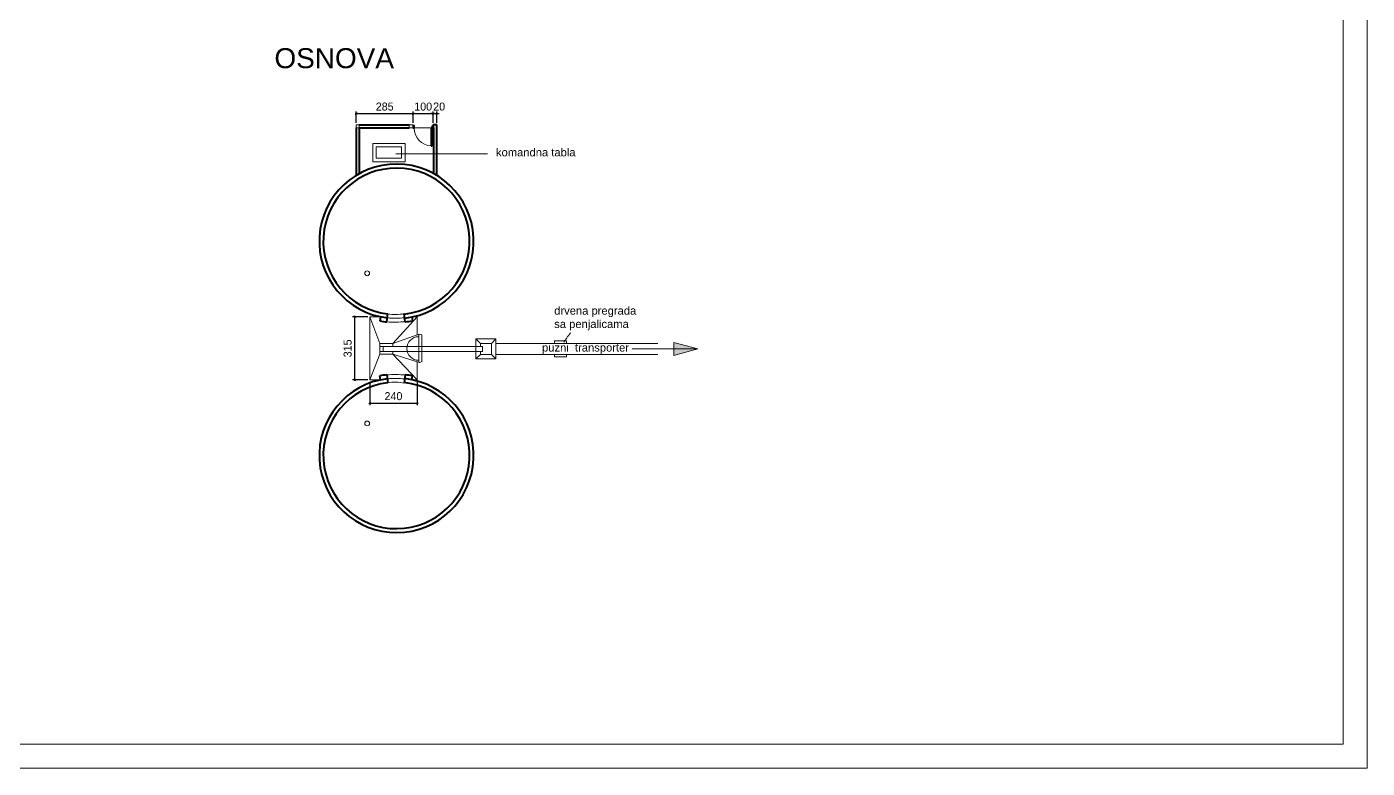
# Model space of a CAD drawing. Header units: millimetres. Extents: x 73 to 57768, y -40361 to 10065.
# Drawn here: x 35372 to 42073, y -9935 to -6229 of the extents above; entities that cross this region are included whole.
import ezdxf

# ---------------------------------------------------------------- set-up
doc = ezdxf.new("R2010")
doc.units = ezdxf.units.MM
doc.linetypes.add('ACAD_ISO02W100', pattern=[15, 12, -3])
for name, color, linetype, lineweight in [('kote', 124, 'Continuous', 5), ('linija presjeka', 7, 'ACAD_ISO02W100', 18), ('okvir', 120, 'Continuous', 13)]:
    doc.layers.add(name, color=color, linetype=linetype, lineweight=lineweight)
doc.layers.add('pogled', color=7, linetype='Continuous', lineweight=5, true_color=0x8db1c3)
doc.layers.add('presjek', color=7, linetype='Continuous', lineweight=40, true_color=0xe37da2)
doc.layers.add('TEXT', color=7, linetype='Continuous')
doc.dimstyles.new('1-200', dxfattribs={"dimtxt": 40, "dimasz": 12, "dimexe": 10, "dimexo": 10, "dimgap": 15, "dimtad": 1, "dimdec": 0, "dimtxsty": 'Standard', "dimblk": 'ARCHTICK', "dimcen": 2.5, "dimdle": 5, "dimadec": 0, "dimazin": 0, "dimtfac": 1, "dimtdec": 0, "dimtmove": 0, "dimatfit": 3, "dimldrblk": 'ARCHTICK', "dimfxl": 1, "dimarcsym": 0})

# ---------------------------------------------------------------- blocks, each defined once
blk = doc.blocks.new('_ArchTick')
at = {"layer": 'kote', "color": 0, "const_width": 0.15}
blk.add_lwpolyline([(-0.5, -0.5), (0.5, 0.5)], dxfattribs=at)
blk = doc.blocks.new('*D142')
at = {"layer": 'Defpoints', "color": 0}
for p in [(37086.9, -7993.7, -92.5), (37322.8, -7993.7, -92.5), (37322.8, -8110.6)]:
    blk.add_point(p, dxfattribs=at)
at = {"layer": 'kote', "color": 0, "lineweight": -2}
for p, q in [((37086.9, -8003.7), (37086.9, -8120.6)), ((37322.8, -8003.7), (37322.8, -8120.6)), ((37081.9, -8110.6), (37327.8, -8110.6))]:
    blk.add_line(p, q, dxfattribs=at)
at = {"layer": 'kote', "color": 0, "lineweight": -2, "xscale": 12, "yscale": 12, "zscale": 12, "rotation": 180}
blk.add_blockref('_ArchTick', (37086.9, -8110.6), dxfattribs=at)
at = {"layer": 'kote', "color": 0, "lineweight": -2, "xscale": 12, "yscale": 12, "zscale": 12}
blk.add_blockref('_ArchTick', (37322.8, -8110.6), dxfattribs=at)
at = {"layer": 'kote', "color": 0, "insert": (37204.9, -8075.6), "char_height": 40, "attachment_point": 5}
blk.add_mtext('240', dxfattribs=at)
blk = doc.blocks.new('*D143')
at = {"layer": 'Defpoints', "color": 0}
for p in [(37086.9, -7679, -92.5), (37010.8, -7993.7), (37086.9, -7993.7, -92.5)]:
    blk.add_point(p, dxfattribs=at)
at = {"layer": 'kote', "color": 0, "lineweight": -2}
for p, q in [((37076.9, -7679), (37000.8, -7679)), ((37010.8, -7674), (37010.8, -7998.7)), ((37076.9, -7993.7), (37000.8, -7993.7))]:
    blk.add_line(p, q, dxfattribs=at)
at = {"layer": 'kote', "color": 0, "lineweight": -2, "xscale": 12, "yscale": 12, "zscale": 12}
for p, rotation in [((37010.8, -7679), 90), ((37010.8, -7993.7), 270)]:
    blk.add_blockref('_ArchTick', p, dxfattribs=dict(at, rotation=rotation))
at = {"layer": 'kote', "color": 0, "insert": (36975.8, -7836.4), "char_height": 40, "attachment_point": 5, "rotation": 90}
blk.add_mtext('315', dxfattribs=at)
blk = doc.blocks.new('*D144')
at = {"layer": 'Defpoints', "color": 0}
for p in [(37421.3, -6662.8), (37403.5, -6719.6, -92.5), (37421.3, -6719.6, -92.5)]:
    blk.add_point(p, dxfattribs=at)
at = {"layer": 'kote', "color": 0, "lineweight": -2}
for p, q in [((37403.5, -6662.8), (37391.5, -6662.8)), ((37403.5, -6709.6), (37403.5, -6652.8)), ((37403.5, -6662.8), (37421.3, -6662.8)), ((37421.3, -6709.6), (37421.3, -6652.8)), ((37421.3, -6662.8), (37433.3, -6662.8))]:
    blk.add_line(p, q, dxfattribs=at)
at = {"layer": 'kote', "color": 0, "lineweight": -2, "xscale": 12, "yscale": 12, "zscale": 12}
blk.add_blockref('_ArchTick', (37403.5, -6662.8), dxfattribs=at)
at = {"layer": 'kote', "color": 0, "lineweight": -2, "xscale": 12, "yscale": 12, "zscale": 12, "rotation": 180}
blk.add_blockref('_ArchTick', (37421.3, -6662.8), dxfattribs=at)
at = {"layer": 'kote', "color": 0, "insert": (37433.3, -6627.8), "char_height": 40, "attachment_point": 5}
blk.add_mtext('20', dxfattribs=at)
blk = doc.blocks.new('*D145')
at = {"layer": 'Defpoints', "color": 0}
for p in [(37403.5, -6662.8), (37303.5, -6719.6, -92.5), (37403.5, -6719.6, -92.5)]:
    blk.add_point(p, dxfattribs=at)
at = {"layer": 'kote', "color": 0, "lineweight": -2}
for p, q in [((37298.5, -6662.8), (37408.5, -6662.8)), ((37303.5, -6709.6), (37303.5, -6652.8)), ((37403.5, -6709.6), (37403.5, -6652.8))]:
    blk.add_line(p, q, dxfattribs=at)
at = {"layer": 'kote', "color": 0, "lineweight": -2, "xscale": 12, "yscale": 12, "zscale": 12, "rotation": 180}
blk.add_blockref('_ArchTick', (37303.5, -6662.8), dxfattribs=at)
at = {"layer": 'kote', "color": 0, "lineweight": -2, "xscale": 12, "yscale": 12, "zscale": 12}
blk.add_blockref('_ArchTick', (37403.5, -6662.8), dxfattribs=at)
at = {"layer": 'kote', "color": 0, "insert": (37353.5, -6627.8), "char_height": 40, "attachment_point": 5}
blk.add_mtext('100', dxfattribs=at)
blk = doc.blocks.new('*D146')
at = {"layer": 'Defpoints', "color": 0}
for p in [(37303.5, -6662.8), (37018.8, -6719.6, -92.5), (37303.5, -6719.6, -92.5)]:
    blk.add_point(p, dxfattribs=at)
at = {"layer": 'kote', "color": 0, "lineweight": -2}
for p, q in [((37013.8, -6662.8), (37308.5, -6662.8)), ((37018.8, -6709.6), (37018.8, -6652.8)), ((37303.5, -6709.6), (37303.5, -6652.8))]:
    blk.add_line(p, q, dxfattribs=at)
at = {"layer": 'kote', "color": 0, "lineweight": -2, "xscale": 12, "yscale": 12, "zscale": 12, "rotation": 180}
blk.add_blockref('_ArchTick', (37018.8, -6662.8), dxfattribs=at)
at = {"layer": 'kote', "color": 0, "lineweight": -2, "xscale": 12, "yscale": 12, "zscale": 12}
blk.add_blockref('_ArchTick', (37303.5, -6662.8), dxfattribs=at)
at = {"layer": 'kote', "color": 0, "insert": (37161.1, -6627.8), "char_height": 40, "attachment_point": 5}
blk.add_mtext('285', dxfattribs=at)

msp = doc.modelspace()

# ---------------------------------------------------------------- hatches: boundary and pattern name
at = {"layer": 'pogled'}
h = msp.add_hatch(color=256, dxfattribs=at)
h.dxf.hatch_style = 1
h.paths.add_polyline_path([(38606.88, -7839.447), (38606.88, -7871.565), (38726.746, -7839.447)])
h.paths.add_polyline_path([(38606.88, -7807.329), (38606.88, -7839.447), (38726.746, -7839.447)])

# ---------------------------------------------------------------- linework, layer by layer
at = {"layer": 'linija presjeka'}
msp.add_lwpolyline([(38057.364, -7805.491), (38090.347, -7756.829)], dxfattribs=at)
at = {"layer": 'okvir'}
for points in [[(28073.426, 64.707), (28073.426, -9935.293), (42073.426, -9935.293), (42073.426, 64.707)], [(28495.734, -55.293), (28495.734, -9815.293), (41953.426, -9815.293), (41953.426, -55.293)]]:
    msp.add_lwpolyline(points, close=True, dxfattribs=at)
at = {"layer": 'pogled'}
for p, q in [((37393.492, -6734.632, -185.056), (37308.492, -6734.632, -185.056)), ((37139.923, -7679.039, -185.056), (37086.937, -7679.039, -185.056)), ((37136.937, -7811.839, -185.056), (37086.937, -7679.039, -185.056)), ((37202.535, -7811.839, -185.056), (37322.818, -7679.039, -185.056)), ((37296.325, -7679.039, -185.056), (37322.818, -7679.039, -185.056)), ((37136.937, -7852.518, -185.056), (37136.937, -7826.375, -185.056)), ((37136.937, -7852.518, -185.056), (37136.937, -7826.375, -185.056)), ((37152.669, -7852.518, -185.056), (37152.669, -7826.375, -185.056)), ((37152.669, -7852.518, -185.056), (37152.669, -7826.375, -185.056)), ((37640.649, -7811.947, -185.056), (37617.4, -7789.447, -185.056)), ((37695.649, -7811.947, -185.056), (37717.4, -7789.447, -185.056)), ((37717.4, -7811.947, -185.056), (38526.722, -7811.947, -185.056)), ((37717.4, -7866.947, -185.056), (37717.4, -7811.947, -185.056)), ((38398.57, -7839.447, -185.056), (38726.746, -7839.447, -185.056)), ((38726.746, -7839.447, -185.056), (38606.88, -7807.329, -185.056)), ((38606.88, -7871.565, -185.056), (38606.88, -7807.329, -185.056)), ((38726.746, -7839.447, -185.056), (38606.88, -7871.565, -185.056)), ((37086.937, -7993.689, -185.056), (37136.937, -7865.34, -185.056)), ((37202.535, -7865.34, -185.056), (37334.798, -7906.772, -185.056)), ((37202.535, -7865.34, -185.056), (37334.798, -7906.772, -185.056)), ((37322.818, -7993.689, -185.056), (37202.535, -7865.34, -185.056)), ((37640.649, -7866.947, -185.056), (37617.4, -7889.447, -185.056)), ((37694.151, -7889.447, -185.056), (37640.649, -7889.447, -185.056)), ((37695.649, -7866.947, -185.056), (37717.4, -7889.447, -185.056)), ((37717.4, -7866.947, -185.056), (38526.722, -7866.947, -185.056)), ((37139.923, -7993.689, -185.056), (37086.937, -7993.689, -185.056)), ((37296.325, -7993.689, -185.056), (37322.818, -7993.689, -185.056))]:
    msp.add_line(p, q, dxfattribs=at)
at = {"layer": 'pogled', "elevation": -185.056}
for points in [[(37101.124, -6811.474), (37101.124, -6903.83), (37263.758, -6903.83), (37263.758, -6811.474)], [(37119.124, -6829.474), (37119.124, -6885.83), (37245.758, -6885.83), (37245.758, -6829.474)], [(37717.4, -7889.447), (37717.4, -7789.447), (37617.4, -7789.447), (37617.4, -7889.447)], [(38009.817, -7811.947), (38009.817, -7799.579), (38069.772, -7799.579), (38069.772, -7811.947)], [(38009.817, -7866.947), (38009.817, -7879.315), (38069.772, -7879.315), (38069.772, -7866.947)]]:
    msp.add_lwpolyline(points, close=True, dxfattribs=at)
for points in [[(37674.764, -6863.078), (37674.764, -6863.078), (37216.927, -6863.078)], [(37086.937, -7679.039), (37086.937, -7993.689)], [(37086.937, -7679.039), (37086.937, -7760.207)], [(37322.818, -7679.039), (37322.818, -7769.828)], [(37322.818, -7679.039), (37322.818, -7760.207)], [(37202.535, -7811.839), (37333.906, -7765.955)], [(37202.535, -7811.839), (37333.906, -7765.955)], [(37331.067, -7766.947), (37331.067, -7905.603)], [(37331.067, -7766.947), (37331.067, -7905.603)], [(37346.001, -7768.501), (37346.001, -7904.227)], [(37346.001, -7768.501), (37346.001, -7904.227)], [(37136.937, -7826.375), (37136.937, -7811.839), (37202.535, -7811.839), (37202.535, -7826.375)], [(37136.937, -7826.375), (37136.937, -7811.839), (37202.535, -7811.839), (37202.535, -7826.375)], [(37136.937, -7852.518), (37650.061, -7852.518), (37650.061, -7826.375), (37136.937, -7826.375)], [(37695.649, -7866.947), (37695.649, -7811.947), (37640.649, -7811.947), (37640.649, -7826.375)], [(37202.535, -7852.518), (37202.535, -7865.34), (37136.937, -7865.34), (37136.937, -7852.518)], [(37202.535, -7852.518), (37202.535, -7865.34), (37136.937, -7865.34), (37136.937, -7852.518)], [(37322.818, -7903.019), (37322.818, -7993.689)], [(37640.649, -7852.518), (37640.649, -7866.947), (37695.649, -7866.947), (37695.649, -7852.518)]]:
    msp.add_lwpolyline(points, dxfattribs=at)
at = {"layer": 'pogled'}
for centre in [(37073.235, -7461.03, -185.056), (37073.235, -8211.697, -185.056)]:
    msp.add_circle(centre, 12.058, dxfattribs=at)
for centre, radius, start, end in [((37398.492, -6734.632, -185.056), 90, 180, 266.8152615), ((37210.2, -6914.05, -185.056), 791.034, 267.2515428, 273.8963572), ((37212.253, -7118.927, -185.056), 566.625, 266.1623131, 274.985587), ((37213.432, -7462.776, -185.056), 204.986, 259.588406, 282.8225727), ((37425.023, -7390.864, -185.056), 386, 256.3462295, 258.186759), ((37425.023, -7390.864, -185.056), 386, 256.3462295, 258.186759), ((37331.067, -7837.087, -185.056), 58.959, 90, 270), ((37425.023, -8281.864, -185.056), 386, 101.9484515, 103.6537705), ((37425.023, -8281.864, -185.056), 386, 101.9484515, 103.6537705), ((37210.2, -8758.677, -185.056), 791.034, 86.1036428, 92.7484572), ((37212.253, -8553.8, -185.056), 566.625, 85.014413, 93.8376869), ((37213.432, -8209.951, -185.056), 204.986, 77.1774273, 100.411594)]:
    msp.add_arc(centre, radius, start, end, dxfattribs=at)
at = {"layer": 'presjek', "lineweight": 15}
for p, q in [((37033.764, -6719.632, -185.056), (37018.764, -6719.632, -185.056)), ((37018.764, -6734.632, -185.056), (37018.764, -6719.632, -185.056)), ((37033.764, -6734.632, -185.056), (37018.764, -6734.632, -185.056)), ((37033.764, -6734.632, -185.056), (37033.764, -6719.632, -185.056)), ((37303.492, -6719.632, -185.056), (37283.492, -6719.632, -185.056)), ((37283.492, -6719.632, -185.056), (37283.492, -6734.632, -185.056)), ((37302.073, -6734.632, -185.056), (37283.492, -6734.632, -185.056)), ((37303.492, -6734.632, -185.056), (37302.073, -6734.632, -185.056)), ((37303.492, -6719.632, -185.056), (37303.492, -6734.632, -185.056))]:
    msp.add_line(p, q, dxfattribs=at)
at = {"layer": 'presjek'}
for p, q in [((37018.764, -6734.632, -185.056), (37018.764, -6971.632, -185.056)), ((37033.764, -6719.632, -185.056), (37283.492, -6719.632, -185.056)), ((37033.764, -6734.632, -185.056), (37283.492, -6734.632, -185.056)), ((37033.764, -6734.632, -185.056), (37033.764, -6962.922, -185.056)), ((37303.492, -6719.632, -185.056), (37303.492, -6734.632, -185.056)), ((37393.492, -6734.632, -185.056), (37393.492, -6824.493, -185.056)), ((37398.492, -6734.632, -185.056), (37393.492, -6734.632, -185.056)), ((37398.492, -6734.632, -185.056), (37398.492, -6824.476, -185.056)), ((37403.492, -6719.632, -185.056), (37403.492, -6734.632, -185.056)), ((37421.326, -6719.632, -185.056), (37403.492, -6719.632, -185.056)), ((37406.326, -6734.632, -185.056), (37403.492, -6734.632, -185.056)), ((37406.326, -6962.922, -185.056), (37406.326, -6734.632, -185.056)), ((37421.326, -6971.632, -185.056), (37421.326, -6719.632, -185.056)), ((37393.492, -6824.476, -185.056), (37398.492, -6824.476, -185.056))]:
    msp.add_line(p, q, dxfattribs=at)
at = {"layer": 'presjek', "elevation": -185.056}
for points in [[(37303.492, -6724.632), (37303.492, -6734.632), (37308.492, -6734.632), (37308.492, -6724.632)], [(37398.492, -6724.632), (37398.492, -6734.632), (37403.492, -6734.632), (37403.492, -6724.632)]]:
    msp.add_lwpolyline(points, close=True, dxfattribs=at)
for points in [[(37139.923, -7679.039), (37136.162, -7698.787)], [(37172.269, -7704.175), (37176.388, -7664.387)], [(37263.953, -7703.256), (37259.038, -7663.559)], [(37296.325, -7679.039), (37300.086, -7698.787)], [(37139.923, -7993.689), (37136.162, -7973.94)], [(37172.269, -7968.552), (37176.388, -8008.34)], [(37263.953, -7969.471), (37259.038, -8009.168)], [(37296.325, -7993.689), (37300.086, -7973.94)]]:
    msp.add_lwpolyline(points, dxfattribs=at)
at = {"layer": 'presjek'}
for centre, radius, start, end in [((37220.045, -7300.998, -185.056), 386, 276.0892316, 263.1981495), ((37220.045, -7300.998, -185.056), 366, 276.0892316, 263.1981495), ((37214.07, -7300.332, -185.056), 406, 258.9368494, 264.0905039), ((37258.608, -7511.794, -185.056), 191.538, 271.5881678, 282.5065738), ((37214.07, -8372.395, -185.056), 406, 95.9094961, 101.0631506), ((37258.635, -8160.776, -185.056), 191.379, 77.4911559, 88.4079074), ((37220.045, -8371.729, -185.056), 386, 96.8018505, 83.9107684), ((37220.045, -8371.729, -185.056), 366, 96.8018505, 83.9107684)]:
    msp.add_arc(centre, radius, start, end, dxfattribs=at)

# ---------------------------------------------------------------- texts
at = {"layer": 'TEXT', "attachment_point": 1}
for s, insert, char_height, width in [('{\\fArial|b0|i0|c0|p34;OSNOVA}', (36609.784, -6335.663, -185.056), 100, 1742.132), ('{\\fArial|b0|i0|c238|p34;komandna tabla}', (37717.487, -6836.282, -185.056), 40, 481.2775), ('{\\fArial|b0|i0|c238|p34;drvena pregrada\\Psa penjalicama}', (38008.739, -7627.807, -277.583), 40, 1370.03), ('{\\fArial|b0|i0|c0|p34;puzni  transporter}', (37947.843, -7812.385, -277.583), 40, 1370.03)]:
    msp.add_mtext(s, dxfattribs=dict(at, insert=insert, char_height=char_height, width=width))

# ---------------------------------------------------------------- dimensions: what is measured, and where the dimension line sits
at = {"layer": 'kote'}
for base, p1, p2, text, picture, middle in [((37303.492, -6662.824, -92.528), (37018.764, -6719.632, -185.056), (37303.492, -6719.632, -185.056), '285', '*D146', (37161.128, -6627.824, -92.528)), ((37322.818, -8110.626, -92.528), (37086.937, -7993.689, -185.056), (37322.818, -7993.689, -185.056), '240', '*D142', (37204.878, -8075.626, -92.528))]:
    dim = msp.add_linear_dim(base=base, p1=p1, p2=p2, text=text, dimstyle='1-200', dxfattribs=at)
    dim.commit()
    dim.dimension.update_dxf_attribs({"geometry": picture, "text_midpoint": middle})
dim = msp.add_linear_dim(base=(37403.492, -6662.824, -92.528), p1=(37303.492, -6719.632, -185.056), p2=(37403.492, -6719.632, -185.056), dimstyle='1-200', override={"dimtmove": 1}, dxfattribs=at)
dim.commit()
dim.dimension.update_dxf_attribs({"geometry": '*D145', "text_midpoint": (37353.492, -6662.824, -92.528), "dimtype": 160})
dim = msp.add_linear_dim(base=(37421.326, -6662.824, -92.528), p1=(37403.492, -6719.632, -185.056), p2=(37421.326, -6719.632, -185.056), text='20', dimstyle='1-200', override={"dimtmove": 1}, dxfattribs=at)
dim.commit()
dim.dimension.update_dxf_attribs({"geometry": '*D144', "text_midpoint": (37433.326, -6662.824, -92.528), "dimtype": 160})
dim = msp.add_linear_dim(base=(37010.8, -7993.689, -92.528), p1=(37086.937, -7679.039, -185.056), p2=(37086.937, -7993.689, -185.056), angle=90, dimstyle='1-200', dxfattribs=at)
dim.commit()
dim.dimension.update_dxf_attribs({"geometry": '*D143', "text_midpoint": (36975.8, -7836.364, -92.528)})

doc.saveas('drawing.dxf')
